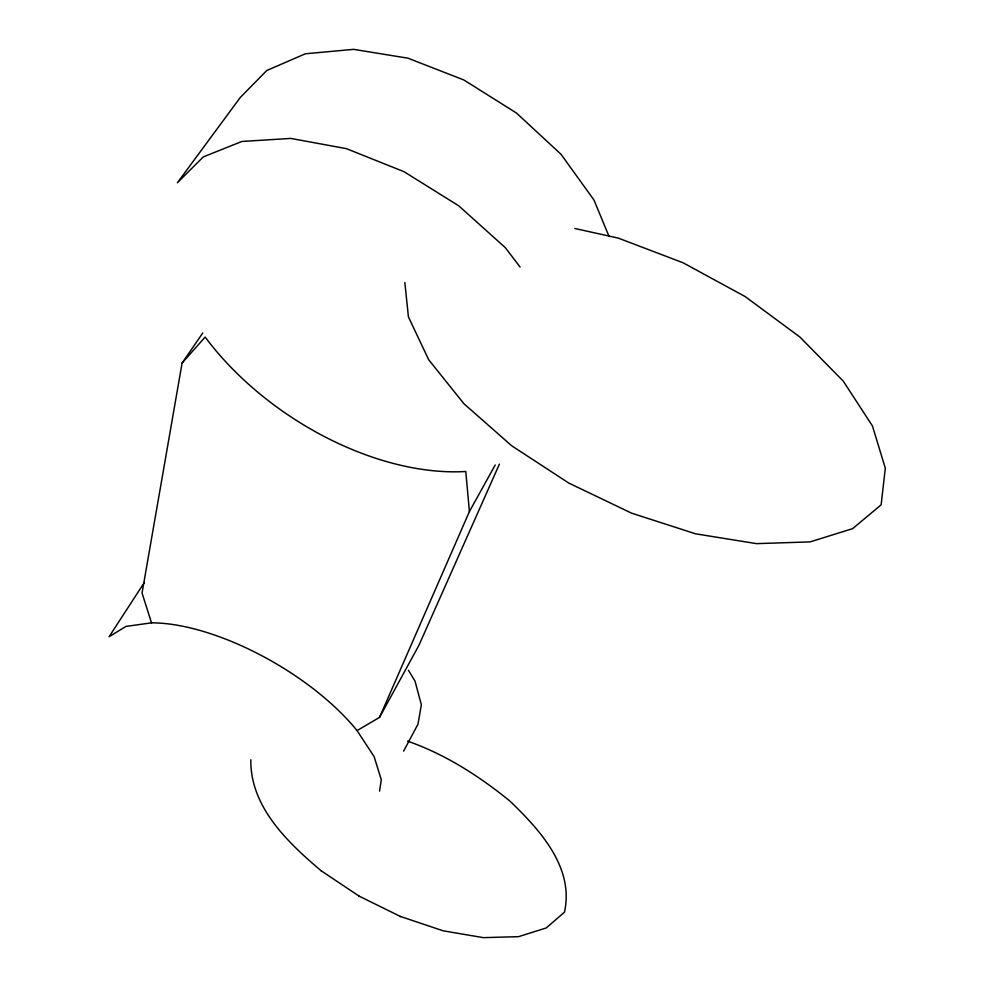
<?xml version="1.0" encoding="UTF-8"?>
<svg xmlns="http://www.w3.org/2000/svg" width="987" height="987" viewBox="0 0 987 987"><rect width="100%" height="100%" fill="white"/><g stroke="black" fill="none" stroke-linecap="round" stroke-linejoin="round"><path stroke-width="1.48" d="M379.576 791.093L381.278 779.668L374.11 756.61L357.072 730.602A157.439 67.03 30.3 0 0 151.504 622.834L125.978 626.424L109.101 636.714L144.349 582.478M202.767 333.001L182.101 363.043L142.054 593.027L151.504 622.834M357.072 730.602L379.551 717.364L469.417 511.537L495.203 465.013M499.397 464.149L418.981 645.202L379.551 717.364M403.634 751.107L417.982 724.174L421.363 704.78L415.009 681.079L408.384 670.198M182.101 363.043L205.148 337.06A224.444 134.639 33.3 0 0 465.778 471.49L469.417 511.537M574.792 228.478L618.331 238.126L683.164 262.813L745.16 296.569L799.84 336.986L843.293 381.167L872.446 425.965L885.314 468.159L881.132 504.826L852.632 528.65L810.105 541.888L756.523 543.64L695.601 533.819L631.569 513.154L568.833 483.087L511.648 445.742L463.865 403.658L428.691 359.724L408.421 316.876L404.843 282.492M400.352 916.442L443.163 930.815L483.383 937.65L518.545 936.663L546.193 927.965L564.453 912.21C574.471 867.339 539.544 829.561 509.785 800.963C479.028 775.955 445.149 754.265 407.569 741.138M358.984 896.073L400.697 916.615M250.834 759.743C250.143 806.848 287.686 842.392 320.985 870.645L321.429 870.929M320.985 870.645L359.071 896.11M520.087 267.058L505.344 247.688L458.634 205.74L404.053 171.701L346.4 148.642L290.77 138.414L241.852 141.474L203.273 156.908L177.376 182.768L240.248 97.516L266.761 70.509L305.353 53.791L353.63 49.35L408.001 58.196L463.902 79.996L516.435 112.999L561.011 154.268L593.989 200.053L609.078 236.547"/></g></svg>
